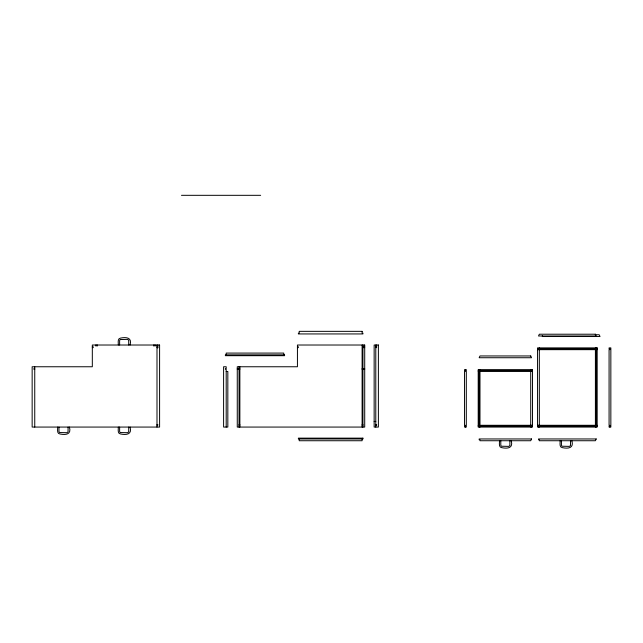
<?xml version="1.0" encoding="UTF-8"?>
<svg xmlns="http://www.w3.org/2000/svg" width="643" height="643" viewBox="0 0 643 643"><rect width="100%" height="100%" fill="white"/><g stroke="black" fill="none" stroke-linecap="round" stroke-linejoin="round"><path stroke-width="0.96" d="M181.471 195.319L260.648 195.319M595.201 334.754L599.204 334.754L600.023 336.53L542.322 336.53L542.322 335.71M92.319 346.794L93.275 346.794M156.996 346.794L157.816 346.794M297.436 346.794L298.392 346.794M362.933 346.794L364.71 346.794M375.785 346.794L376.605 346.794M92.319 347.614L93.275 347.614M156.996 347.614L157.816 347.614M297.436 347.614L298.392 347.614M362.933 347.614L364.71 347.614M375.785 347.614L376.605 347.614L376.605 345.018M537.556 348.844L595.402 348.844L595.402 347.887M597.178 348.844L596.222 348.844L596.222 347.887M537.556 349.663L595.402 349.663L595.402 425.288L537.556 425.288M597.178 349.663L596.222 349.663L596.222 425.288L597.178 425.288M34.746 368.535L33.926 368.535L33.926 369.355L34.746 369.355M237.267 368.535L239.863 368.535M362.113 368.535L364.71 368.535M237.267 369.355L239.863 369.355M362.113 369.355L364.71 369.355M465.492 370.585L466.312 370.585L466.312 369.629L464.535 369.629L464.535 427.065L466.312 427.065L466.312 426.108L465.492 426.108M478.207 370.585L479.164 370.585L479.164 369.629M532.492 370.585L479.983 370.585L479.983 369.629M226.191 371.493L227.831 371.493L227.831 427.065L223.595 427.065L223.595 366.759L226.191 366.759L226.191 368.535L225.371 368.535L225.371 369.355L226.191 369.355L226.191 427.065M478.207 371.405L479.164 371.405L479.164 425.288L478.207 425.288M532.492 371.405L479.983 371.405L479.983 425.288L532.492 425.288M374.146 421.43L375.785 421.43M156.996 424.468L157.816 424.468L157.816 425.288L156.996 425.288M239.043 424.468L239.863 424.468M362.113 424.468L362.933 424.468M375.785 424.468L376.605 424.468L376.605 425.288L375.785 425.288M239.043 425.288L239.863 425.288M362.113 425.288L362.933 425.288M478.207 426.108L479.164 426.108L479.164 427.065M532.492 426.108L479.983 426.108L479.983 427.065M537.556 426.108L595.402 426.108L595.402 427.065M597.178 426.108L596.222 426.108L596.222 427.065M609.894 426.108L609.074 426.108L609.074 427.065L610.85 427.065L610.85 347.887L609.074 347.887L609.074 348.844L609.894 348.844L609.894 349.663L609.074 349.663L609.074 425.288L609.894 425.288L609.894 427.065M571.86 440.736C574.062 448.083 568.38 448.878 562.48 447.681C559.088 447.415 560.23 442.89 560.133 440.736M570.558 440.736L570.518 445.567L569.425 446.379L561.982 446.226L561.435 445.245L561.435 440.736M539.332 347.887L539.332 348.844M539.332 349.663L539.332 425.288M539.332 426.108L539.332 427.065M538.512 348.844L538.512 349.663M538.512 425.288L538.512 427.065M531.536 369.629L531.536 371.405M531.536 425.288L531.536 427.065M530.716 369.629L530.716 370.585M530.716 371.405L530.716 425.288M530.716 426.108L530.716 427.065M511.217 440.736C513.419 448.083 507.729 448.878 501.837 447.681C498.446 447.415 499.579 442.89 499.49 440.736M509.907 440.736L509.867 445.567L508.782 446.379L501.339 446.226L500.793 445.245L500.793 440.736M465.492 369.629L465.492 371.405L466.312 371.405L466.312 425.288L465.492 425.288L465.492 427.065M375.785 345.018L375.785 427.065M362.933 345.018L362.933 368.535M362.933 369.355L362.933 427.065M362.113 345.018L362.113 427.065M362.113 438.96L362.113 440.736L299.212 440.736L299.212 438.96M283.756 354.864L283.756 353.087L226.191 353.087L226.191 354.864M239.863 366.759L239.863 427.065M239.043 366.759L239.043 368.535M239.043 369.355L239.043 427.065M157.816 345.018L157.816 347.959M156.996 345.018L156.996 427.065M155.357 345.018L155.357 345.974M154.4 345.018L154.4 345.974M153.581 345.018L153.581 345.974M130.039 345.018C132.249 337.671 126.558 336.876 120.659 338.073C117.267 338.339 118.408 342.864 118.32 345.018M130.039 427.065C132.249 434.411 126.558 435.198 120.659 434.001C117.267 433.744 118.408 429.219 118.32 427.065M128.737 345.018L128.696 340.187L127.611 339.375L120.169 339.528L119.622 340.509L119.622 345.018M128.737 427.065L128.696 431.895L127.611 432.699L120.169 432.554L119.622 431.574L119.622 427.065M97.511 345.018L97.511 345.974M96.691 345.018L96.691 345.974M95.735 345.018L95.735 345.974M69.396 427.065C71.598 434.411 65.916 435.198 60.016 434.001C56.624 433.744 57.766 429.219 57.669 427.065M68.094 427.065L68.045 431.895L66.96 432.699L59.518 432.554L58.971 431.574L58.971 427.065M34.746 366.759L34.746 427.065M362.113 331.346L299.212 331.346L299.212 333.122L298.392 333.122L298.392 333.942L362.933 333.942L362.933 333.122L362.113 333.122L362.113 331.346M595.402 334.215L539.332 334.215L538.512 335.992L596.222 335.992L595.402 334.215M159.593 345.018L92.319 345.018L92.319 366.759L32.15 366.759L32.15 427.065L159.593 427.065L159.593 345.018M364.71 345.018L297.436 345.018L297.436 366.759L237.267 366.759L237.267 427.065L364.71 427.065L364.71 345.018M378.389 345.018L374.146 345.018L374.146 427.065L378.389 427.065L378.389 345.018M597.178 347.887L537.556 347.887L537.556 427.065L597.178 427.065L597.178 347.887M284.576 354.864L225.371 354.864L225.371 355.683L284.576 355.683L284.576 354.864M530.716 355.957L479.983 355.957L479.164 357.733L531.536 357.733L530.716 355.957M532.492 369.629L478.207 369.629L478.207 427.065L532.492 427.065L532.492 369.629M362.933 438.14L298.392 438.14L298.392 438.96L362.933 438.96L362.933 438.14M531.536 438.96L479.164 438.96L479.164 439.78L479.983 439.78L479.983 440.736L530.716 440.736L531.536 438.96M596.222 438.96L538.512 438.96L538.512 439.78L539.332 439.78L539.332 440.736L595.402 440.736L596.222 438.96"/></g></svg>
